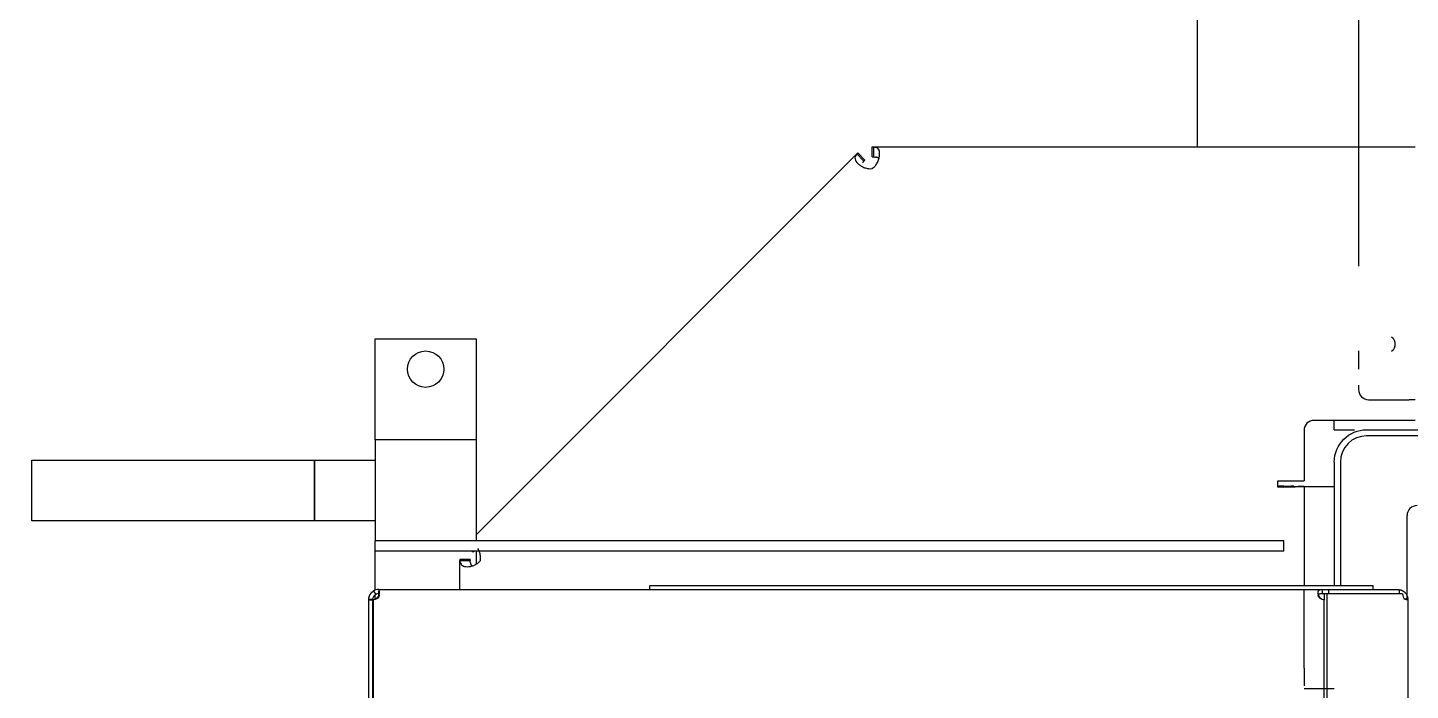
# Model space of a CAD drawing. Header units: millimetres. Extents: x 10462777 to 22643323, y 453826 to 1389191.
# Drawn here: x 11299086 to 11299771, y 584610 to 584938 of the extents above; entities that cross this region are included whole.
import ezdxf

# ---------------------------------------------------------------- set-up
doc = ezdxf.new("R2010")
doc.units = ezdxf.units.MM
doc.header["$LTSCALE"] = 200
doc.header["$MEASUREMENT"] = 0
for name, pattern in [('CENTER', [2, 1.25, -0.25, 0.25, -0.25]), ('CENTER2', [1.125, 0.75, -0.125, 0.125, -0.125]), ('PHANTOM', [2.5, 1.25, -0.25, 0.25, -0.25, 0.25, -0.25])]:
    doc.linetypes.add(name, pattern=pattern)
doc.layers.get('0').update_dxf_attribs({"linetype": 'CONTINUOUS'})
for name, color, linetype in [('1', 1, 'CENTER'), ('2', 2, 'CONTINUOUS'), ('DV1_DEFAULT', 7, 'CONTINUOUS')]:
    doc.layers.add(name, color=color, linetype=linetype)
doc.layers.add('LAYOUT', color=8, linetype='CONTINUOUS', lineweight=25)

# ---------------------------------------------------------------- blocks, each defined once
blk = doc.blocks.new('r710ic')
at = {"layer": 'DV1_DEFAULT', "color": 3, "linetype": 'CENTER2', "lineweight": 0}
blk.add_circle((272041.37, 104232.63), 367.64, dxfattribs=at)
at = {"layer": 'LAYOUT', "color": 3}
blk.add_circle((272041.37, 104232.63), 2050.12, dxfattribs=at)
blk = doc.blocks.new('A$C7DA30AB0')
at = {"layer": 'LAYOUT', "color": 6, "linetype": 'PHANTOM'}
blk.add_circle((3030.45, 3025.99, 0), 2693.02, dxfattribs=at)

msp = doc.modelspace()

# ---------------------------------------------------------------- linework, layer by layer
at = {"layer": '1', "color": 252, "linetype": 'Continuous'}
for p, q in [((11299257.86021, 584784.44316, 0), (11299307.86092, 584784.44316, 0)), ((11299257.86021, 584734.44089, 0), (11299257.86021, 584784.44316, 0)), ((11299307.86092, 584784.44316, 0), (11299307.86092, 584734.44089, 0)), ((11299257.86021, 584734.44245, 0), (11299257.86021, 584684.44174, 0)), ((11299307.86092, 584734.44245, 0), (11299257.86021, 584734.44245, 0)), ((11299307.86092, 584734.44245, 0), (11299307.86092, 584684.44174, 0)), ((11299087.8578, 584694.44188, 0), (11299087.8578, 584724.44231, 0)), ((11299087.8578, 584724.44231, 0), (11299227.85978, 584724.44231, 0)), ((11299087.8578, 584694.44188, 0), (11299087.8578, 584724.44231, 0)), ((11299227.85978, 584724.44231, 0), (11299227.85978, 584694.44188, 0)), ((11299227.85978, 584694.44188, 0), (11299227.85978, 584724.44231, 0)), ((11299227.85978, 584724.44231, 0), (11299257.86021, 584724.44231, 0)), ((11299257.86021, 584724.44231, 0), (11299257.86021, 584694.44188, 0)), ((11299227.85978, 584694.44188, 0), (11299087.8578, 584694.44188, 0)), ((11299257.86021, 584694.44188, 0), (11299227.85978, 584694.44188, 0)), ((11299257.86021, 584679.44167, 0), (11299257.86021, 584684.44174, 0)), ((11299707.8666, 584684.44174, 0), (11299257.86021, 584684.44174, 0)), ((11299307.86092, 584684.44174, 0), (11299257.86021, 584684.44174, 0)), ((11299707.8666, 584679.44167, 0), (11299707.8666, 584684.44174, 0)), ((11299707.8666, 584679.44167, 0), (11299257.86021, 584679.44167, 0)), ((11299257.86021, 584660.0539, 0), (11299257.86021, 584679.44167, 0)), ((11299307.86092, 584679.44167, 0), (11299307.86092, 584672.92361, 0)), ((11299257.86021, 584655.49289, 0), (11299257.86021, 584657.75464, 0))]:
    msp.add_line(p, q, dxfattribs=at)
msp.add_circle((11299282.86057, 584769.44295, 0), 9.00013, dxfattribs=at)
at = {"layer": '2', "color": 252, "linetype": 'Continuous'}
for p, q in [((11299664.86599, 585754.33444, 0), (11299664.86599, 584879.44701, 0)), ((11299744.86713, 585434.32989, 0), (11299744.86713, 584820.45086, 0)), ((11299744.86713, 584778.45261, 0), (11299744.86713, 584769.44545, 0)), ((11299744.86713, 584761.4508, 0), (11299744.86713, 584759.32031, 0)), ((11299749.8672, 584754.32023, 0), (11299769.86748, 584754.32023, 0)), ((11299772.86753, 584754.32023, 0), (11299769.86748, 584754.32023, 0)), ((11299732.86696, 584739.44252, 0), (11299732.86696, 584744.10806, 0)), ((11299732.86696, 584739.44252, 0), (11299742.8671, 584739.44252, 0)), ((11299748.86718, 584739.44252, 0), (11299897.87674, 584739.44252, 0)), ((11299897.87674, 584736.44248, 0), (11299748.86718, 584736.44248, 0)), ((11299732.86696, 584723.4423, 0), (11299732.86696, 584662.41618, 0)), ((11299735.867, 584723.4423, 0), (11299735.867, 584662.41521, 0)), ((11299717.86674, 584711.44212, 0), (11299732.86696, 584711.44212, 0)), ((11299717.86674, 584711.44212, 0), (11299717.86674, 584701.44198, 0)), ((11299717.86674, 584701.44198, 0), (11299717.86674, 584662.41643, 0)), ((11299768.86747, 584655.84759, 0), (11299768.86747, 584696.94192, 0)), ((11299259.73479, 584660.41684, 0), (11299727.00843, 584660.41684, 0)), ((11299259.73479, 584660.41684, 0), (11299259.73479, 584659.6504, 0)), ((11299393.86214, 584660.41684, 0), (11299393.86214, 584662.41687, 0)), ((11299393.86214, 584662.41687, 0), (11299396.20532, 584662.41687, 0)), ((11299396.20532, 584662.41687, 0), (11299421.51939, 584662.41687, 0)), ((11299421.51939, 584662.41687, 0), (11299427.17632, 584662.41687, 0)), ((11299427.17632, 584662.41687, 0), (11299718.55305, 584662.41687, 0)), ((11299717.86674, 584621.44085, 0), (11299717.86674, 584660.4664, 0)), ((11299718.55305, 584662.41687, 0), (11299724.20998, 584662.41687, 0)), ((11299724.20998, 584662.41687, 0), (11299749.52405, 584662.41687, 0)), ((11299727.00843, 584658.41681, 0), (11299727.00843, 584660.41684, 0)), ((11299727.00843, 584660.41684, 0), (11299729.98824, 584660.41684, 0)), ((11299729.98824, 584660.41684, 0), (11299729.98824, 584658.41681, 0)), ((11299729.98824, 584660.41684, 0), (11299764.99609, 584660.41684, 0)), ((11299749.52405, 584662.41687, 0), (11299751.86723, 584662.41687, 0)), ((11299751.86723, 584662.41687, 0), (11299751.86723, 584660.41684, 0)), ((11299764.99609, 584660.41684, 0), (11299764.99609, 584658.41681, 0)), ((11299256.73475, 584655.41677, 0), (11299254.73472, 584655.41677, 0)), ((11299254.73472, 584655.30176, 0), (11299254.73472, 584655.41677, 0)), ((11299254.73472, 584475.28877, 0), (11299254.73472, 584655.30176, 0)), ((11299254.73472, 584655.30176, 0), (11299256.73475, 584655.30176, 0)), ((11299256.73475, 584655.30176, 0), (11299256.73475, 584655.41677, 0)), ((11299256.73475, 584475.28877, 0), (11299256.73475, 584655.30176, 0)), ((11299256.8602, 584655.30176, 0), (11299256.8602, 584455.28849, 0)), ((11299257.06906, 584659.64697, 0), (11299258.13537, 584657.95487, 0)), ((11299259.73479, 584657.95695, 0), (11299259.73479, 584659.6504, 0)), ((11299727.00843, 584658.41681, 0), (11299729.98824, 584658.41681, 0)), ((11299729.19621, 584658.29137, 0), (11299727.78198, 584658.29137, 0)), ((11299727.78198, 584658.29137, 0), (11299727.78198, 584655.29043, 0)), ((11299727.86689, 584502.04113, 0), (11299727.86689, 584655.29133, 0)), ((11299766.6734, 584658.29137, 0), (11299729.19621, 584658.29137, 0)), ((11299729.19621, 584658.29137, 0), (11299729.19621, 584502.04081, 0)), ((11299729.98824, 584658.41681, 0), (11299764.99609, 584658.41681, 0)), ((11299732.86696, 584658.41487, 0), (11299732.86696, 584658.29112, 0)), ((11299735.867, 584658.41268, 0), (11299735.867, 584658.28799, 0)), ((11299769.24292, 584655.41677, 0), (11299769.18052, 584655.41677, 0)), ((11299769.24292, 584655.41677, 0), (11299769.24292, 584444.53833, 0)), ((11299717.86674, 584621.44085, 0), (11299717.86674, 584612.78055, 0)), ((11299717.86674, 584611.4407, 0), (11299732.86696, 584611.4407, 0))]:
    msp.add_line(p, q, dxfattribs=at)
at = {"layer": '2', "color": 203, "linetype": 'Continuous'}
for p, q in [((11299504.06406, 584874.44444, 0), (11299504.06406, 584879.44451, 0)), ((11299504.06406, 584879.44451, 0), (11299504.82628, 584879.44451, 0)), ((11299504.82628, 584879.44451, 0), (11299772.86654, 584879.44451, 0)), ((11299504.82628, 584874.44444, 0), (11299504.82628, 584879.44451, 0)), ((11299307.86168, 584687.44255, 0), (11299496.40341, 584875.98427, 0)), ((11299496.40341, 584875.98427, 0), (11299496.89351, 584876.47437, 0)), ((11299499.93899, 584872.44869, 0), (11299496.40341, 584875.98427, 0)), ((11299500.42909, 584872.93879, 0), (11299496.89351, 584876.47437, 0)), ((11299499.93899, 584872.44869, 0), (11299500.42909, 584872.93879, 0)), ((11299504.06406, 584874.44444, 0), (11299504.82628, 584874.44444, 0)), ((11299772.86721, 584744.10799, 0), (11299722.86682, 584744.10799, 0)), ((11299717.86674, 584739.12009, 0), (11299717.86674, 584714.10025, 0)), ((11299704.86656, 584714.10025, 0), (11299717.86674, 584714.10025, 0)), ((11299704.86656, 584711.10752, 0), (11299704.86656, 584714.10025, 0)), ((11299707.8666, 584711.4563, 0), (11299704.86656, 584711.4563, 0)), ((11299707.8666, 584711.10752, 0), (11299704.86656, 584711.10752, 0)), ((11299711.40219, 584711.55846, 0), (11299714.93777, 584711.31183, 0)), ((11299712.86667, 584711.44212, 0), (11299717.86674, 584711.44212, 0)), ((11299304.86088, 584675.24126, 0), (11299299.86081, 584675.24126, 0)), ((11299299.86081, 584675.24126, 0), (11299299.86081, 584674.68283, 0)), ((11299299.86081, 584660.41604, 0), (11299299.86081, 584674.68283, 0)), ((11299299.86081, 584674.68283, 0), (11299304.86088, 584674.68283, 0)), ((11299304.86088, 584675.24126, 0), (11299304.86088, 584674.68283, 0)), ((11299306.36653, 584678.87623, 0), (11299305.80106, 584679.4417, 0)), ((11299306.863, 584679.37269, 0), (11299306.36653, 584678.87623, 0)), ((11299306.863, 584679.37269, 0), (11299306.794, 584679.44169, 0))]:
    msp.add_line(p, q, dxfattribs=at)
at = {"layer": '2', "color": 252, "linetype": 'Continuous', "extrusion": (0, 0, -1)}
for centre, radius, start, end in [((-11299757.86731, 584781.82062, 0), 5.00007, 132.49129384, 227.50872381), ((-11299748.86718, 584723.4423, 0), 16.00023, 0, 90), ((-11299256.8602, 584658.29137, 0), 2.98961, 254.05591275, 270), ((-11299727.86689, 584658.29137, 0), 3.00004, 270, 286.62741682)]:
    msp.add_arc(centre, radius, start, end, dxfattribs=at)
at = {"layer": '2', "color": 252, "linetype": 'Continuous'}
for centre, radius, start, end in [((11299749.8672, 584759.32031, 0), 5.00007, 180, 270), ((11299748.86718, 584723.4423, 0), 13.00018, 90, 180), ((11299773.86754, 584696.94192, 0), 5.00007, 90, 180), ((11299259.73479, 584655.41677, 0), 5.00007, 90, 122.21783719), ((11299259.73479, 584655.41677, 0), 3.00004, 90, 122.21796788), ((11299764.24285, 584655.41677, 0), 5.00007, 0, 3.79487182)]:
    msp.add_arc(centre, radius, start, end, dxfattribs=at)
at = {"layer": '2', "color": 203, "linetype": 'Continuous'}
for centre, major_axis, ratio, end_param in [((11299722.86682, 584739.12009, 0), (-5.00007, 0), 0.99756405, 6.283185307), ((11299707.8666, 584711.80509, 0), (5.00007, 0), 0.069756474, 5.497787144), ((11299707.8666, 584711.80509, 0), (10.00014, 0), 0.069756474, 5.497787144)]:
    msp.add_ellipse(centre, major_axis=major_axis, ratio=ratio, start_param=4.71238898, end_param=end_param, dxfattribs=at)
at = {"layer": '2', "color": 252, "linetype": 'Continuous'}
msp.add_ellipse((11299768.79475, 584658.29137, 0), major_axis=(0, -3.00004), ratio=0.707106781, start_param=4.71238898, end_param=5.783564331, dxfattribs=at)
at = {"layer": '2', "color": 203, "linetype": 'Continuous'}
for points, knots in [([(11299504.00587, 584868.7468, 0), (11299504.45678, 584869.00818, 0), (11299504.88522, 584869.35811, 0), (11299505.67181, 584870.20521, 0), (11299506.03003, 584870.70267, 0), (11299506.65142, 584871.80162, 0), (11299506.91426, 584872.40233, 0), (11299507.33101, 584873.63167, 0), (11299507.48493, 584874.25975, 0), (11299507.67064, 584875.46316, 0), (11299507.70234, 584876.03705, 0), (11299507.64522, 584877.06181, 0), (11299507.55641, 584877.51222, 0), (11299507.26008, 584878.25695, 0), (11299507.05272, 584878.55114, 0), (11299506.53599, 584878.99521, 0), (11299506.22648, 584879.1456, 0), (11299505.87442, 584879.24486, 0)], [0, 0, 0, 0, 0.125, 0.125, 0.25, 0.25, 0.375, 0.375, 0.5, 0.5, 0.625, 0.625, 0.75, 0.75, 0.875, 0.875, 1, 1, 1, 1]), ([(11299504.82628, 584879.44451, 0), (11299504.8548, 584879.44404, 0), (11299504.91158, 584879.4431, 0), (11299505.00273, 584879.43571, 0), (11299505.09772, 584879.42426, 0), (11299505.1969, 584879.40861, 0), (11299505.30855, 584879.38756, 0), (11299505.43388, 584879.3603, 0), (11299505.57446, 584879.32609, 0), (11299505.72024, 584879.2879, 0), (11299505.82327, 584879.25914, 0), (11299505.87442, 584879.24486, 0)], [0, 0, 0, 0, 0.104441729, 0.207975473, 0.310567061, 0.412184887, 0.512800033, 0.637115867, 0.759778631, 0.880749945, 1, 1, 1, 1]), ([(11299495.7686, 584874.98691, 0), (11299495.606, 584874.66565, 0), (11299495.50576, 584874.33549, 0), (11299495.46466, 584873.64671, 0), (11299495.52397, 584873.28777, 0), (11299495.81853, 584872.54801, 0), (11299496.05377, 584872.16743, 0), (11299496.68218, 584871.40904, 0), (11299497.07509, 584871.03153, 0), (11299497.97938, 584870.32319, 0), (11299498.48992, 584869.99312, 0), (11299499.57175, 584869.4218, 0), (11299500.14271, 584869.18085, 0), (11299501.28994, 584868.82566, 0), (11299501.86554, 584868.71168, 0), (11299502.97553, 584868.62357, 0), (11299503.5101, 584868.64933, 0), (11299504.00582, 584868.74678, 0)], [0, 0, 0, 0, 0.125, 0.125, 0.25, 0.25, 0.375, 0.375, 0.5, 0.5, 0.625, 0.625, 0.75, 0.75, 0.875, 0.875, 1, 1, 1, 1]), ([(11299499.93899, 584872.44869, 0), (11299499.91351, 584872.42253, 0), (11299499.86226, 584872.36993, 0), (11299499.78302, 584872.28028, 0), (11299499.70142, 584872.18276, 0), (11299499.61724, 584872.07696, 0), (11299499.53041, 584871.96354, 0), (11299499.44077, 584871.84277, 0), (11299499.34839, 584871.7155, 0), (11299499.2848, 584871.62617, 0), (11299499.25283, 584871.58125, 0)], [0, 0, 0, 0, 0.120189808, 0.241676037, 0.364510549, 0.488734317, 0.614378938, 0.741465261, 0.870005109, 1, 1, 1, 1]), ([(11299507.32426, 584873.75952, 0), (11299507.29768, 584873.78671, 0), (11299507.20954, 584873.86917, 0), (11299507.03886, 584873.99139, 0), (11299506.79705, 584874.11405, 0), (11299506.52096, 584874.21277, 0), (11299506.21412, 584874.29094, 0), (11299505.98855, 584874.32658, 0), (11299505.87442, 584874.34462, 0)], [0, 0, 0, 0, 0.08121417, 0.256583617, 0.43591893, 0.619497368, 0.807490775, 1, 1, 1, 1]), ([(11299712.86667, 584711.44212, 0), (11299712.86667, 584711.44954, 0), (11299712.83444, 584711.45696, 0), (11299712.70675, 584711.47268, 0), (11299712.6113, 584711.48098, 0), (11299712.36083, 584711.49929, 0), (11299712.20582, 584711.50931, 0), (11299711.8422, 584711.53184, 0), (11299711.63359, 584711.54436, 0), (11299711.40219, 584711.55846, 0)], [0, 0, 0, 0, 0.25, 0.25, 0.5, 0.5, 0.75, 0.75, 1, 1, 1, 1]), ([(11299717.86674, 584711.44212, 0), (11299717.86674, 584711.41131, 0), (11299717.60647, 584711.38053, 0), (11299716.60459, 584711.33279, 0), (11299715.86338, 584711.3159, 0), (11299714.93777, 584711.31183, 0)], [0, 0, 0, 0, 0.5, 0.5, 1, 1, 1, 1]), ([(11299300.17666, 584673.46392, 0), (11299300.15852, 584673.51294, 0), (11299300.12199, 584673.6116, 0), (11299300.07208, 584673.75201, 0), (11299300.02594, 584673.8879, 0), (11299299.98447, 584674.01848, 0), (11299299.94501, 584674.15436, 0), (11299299.90988, 584674.29344, 0), (11299299.8822, 584674.43313, 0), (11299299.86423, 584674.56435, 0), (11299299.86195, 584674.6432, 0), (11299299.86081, 584674.68283, 0)], [0, 0, 0, 0, 0.094951981, 0.191134384, 0.288514555, 0.387054793, 0.486712613, 0.612782129, 0.74042611, 0.869537385, 1, 1, 1, 1]), ([(11299300.17666, 584673.46392, 0), (11299300.29617, 584673.14319, 0), (11299300.46261, 584672.85684, 0), (11299300.91418, 584672.36839, 0), (11299301.19957, 584672.1662, 0), (11299301.8929, 584671.86107, 0), (11299302.30065, 584671.75828, 0), (11299303.21231, 584671.65696, 0), (11299303.71592, 584671.65845, 0), (11299304.76963, 584671.76902, 0), (11299305.31884, 584671.87805, 0), (11299306.40391, 584672.19452, 0), (11299306.93941, 584672.40195, 0), (11299307.93955, 584672.9044, 0), (11299308.40361, 584673.19919, 0), (11299309.22167, 584673.85557, 0), (11299309.5758, 584674.21721, 0), (11299309.86097, 584674.60193, 0)], [0, 0, 0, 0, 0.125, 0.125, 0.25, 0.25, 0.375, 0.375, 0.5, 0.5, 0.625, 0.625, 0.75, 0.75, 0.875, 0.875, 1, 1, 1, 1]), ([(11299305.0188, 584673.55089, 0), (11299304.97285, 584673.7851, 0), (11299304.93309, 584673.99876, 0), (11299304.87707, 584674.37813, 0), (11299304.86088, 584674.54382, 0), (11299304.86088, 584674.68283, 0)], [0, 0, 0, 0, 0.5, 0.5, 1, 1, 1, 1]), ([(11299309.86097, 584674.60193, 0), (11299310.01835, 584675.09408, 0), (11299310.09448, 584675.63771, 0), (11299310.08833, 584676.78779, 0), (11299310.00588, 584677.39453, 0), (11299309.69683, 584678.62179, 0), (11299309.4706, 584679.24146, 0), (11299309.0702, 584680.10688, 0), (11299308.93419, 584680.37343, 0), (11299308.79048, 584680.63096, 0)], [0, 0, 0, 0, 0.289109822, 0.289109822, 0.578221036, 0.578221036, 0.86733225, 0.86733225, 1, 1, 1, 1]), ([(11299305.0188, 584673.55089, 0), (11299305.03064, 584673.49377, 0), (11299305.05415, 584673.38024, 0), (11299305.09644, 584673.21844, 0), (11299305.144, 584673.06463, 0), (11299305.19759, 584672.91957, 0), (11299305.25731, 584672.78339, 0), (11299305.32337, 584672.65641, 0), (11299305.39593, 584672.53888, 0), (11299305.47509, 584672.43108, 0), (11299305.5609, 584672.33328, 0), (11299305.65336, 584672.24577, 0), (11299305.75245, 584672.16882, 0), (11299305.85699, 584672.10328, 0), (11299305.93061, 584672.0667, 0), (11299305.96781, 584672.05042, 0)], [0, 0, 0, 0, 0.082607341, 0.164173982, 0.244720035, 0.324268878, 0.402848165, 0.480490898, 0.557236539, 0.633132161, 0.708233621, 0.782606741, 0.856326051, 0.929468333, 1, 1, 1, 1])]:
    msp.add_open_spline(points, degree=3, knots=knots, dxfattribs=at)
for points, degree in [([(11299496.40341, 584875.98427, 0), (11299496.18693, 584875.76779, 0), (11299495.98575, 584875.41593, 0), (11299495.7686, 584874.98691, 0)], 3), ([(11299504.82628, 584874.44444, 0), (11299505.10803, 584874.44444, 0), (11299505.46214, 584874.40274, 0), (11299505.87442, 584874.34462, 0)], 3), ([(11299504.0059, 584869.0956, 0), (11299504.0059, 584868.74682, 0)], 1), ([(11299309.86096, 584674.95072, 0), (11299309.86096, 584674.83445, 0), (11299309.86096, 584674.71818, 0), (11299309.86096, 584674.60191, 0)], 3)]:
    msp.add_open_spline(points, degree=degree, dxfattribs=at)
at = {"layer": '2', "color": 252, "linetype": 'Continuous'}
for points, knots in [([(11299727.00843, 584655.41677, 0), (11299726.96134, 584655.43703, 0), (11299726.86656, 584655.4778, 0), (11299726.72874, 584655.55063, 0), (11299726.59346, 584655.632, 0), (11299726.46136, 584655.72246, 0), (11299726.33263, 584655.82144, 0), (11299726.20758, 584655.92865, 0), (11299726.08651, 584656.04369, 0), (11299725.96968, 584656.16618, 0), (11299725.8574, 584656.29568, 0), (11299725.74995, 584656.43174, 0), (11299725.64762, 584656.57386, 0), (11299725.5507, 584656.72152, 0), (11299725.4595, 584656.87416, 0), (11299725.37433, 584657.0311, 0), (11299725.29533, 584657.19153, 0), (11299725.22262, 584657.35464, 0), (11299725.1563, 584657.51959, 0), (11299725.09649, 584657.68558, 0), (11299725.0433, 584657.85176, 0), (11299724.99684, 584658.01731, 0), (11299724.95722, 584658.18142, 0), (11299724.92454, 584658.34327, 0), (11299724.89893, 584658.50211, 0), (11299724.8805, 584658.65719, 0), (11299724.86934, 584658.80782, 0), (11299724.86279, 584659.06196, 0), (11299724.89295, 584659.39323, 0), (11299725.00694, 584659.74736, 0), (11299725.19189, 584660.01851, 0), (11299725.41026, 584660.18284, 0), (11299725.62945, 584660.2787, 0), (11299725.8222, 584660.33424, 0), (11299726.03193, 584660.37244, 0), (11299726.25676, 584660.39666, 0), (11299726.49523, 584660.41012, 0), (11299726.74427, 584660.41616, 0), (11299726.9211, 584660.41662, 0), (11299727.00843, 584660.41684, 0)], [0, 0, 0, 0, 0.016273195, 0.032747874, 0.049445238, 0.066382158, 0.083571676, 0.101023497, 0.11874448, 0.136739093, 0.155009856, 0.173557743, 0.192382561, 0.211483309, 0.230858496, 0.250496802, 0.270380139, 0.2904947, 0.310824401, 0.331351302, 0.352056006, 0.372918011, 0.393916049, 0.415028397, 0.436233176, 0.457508641, 0.478833466, 0.500187025, 0.569368164, 0.63774708, 0.704585482, 0.769214304, 0.804968349, 0.839772067, 0.873620688, 0.906522163, 0.938505647, 0.96963113, 1, 1, 1, 1]), ([(11299765.55744, 584660.24094, 0), (11299765.56589, 584660.23863, 0), (11299765.60012, 584660.22921, 0), (11299765.66066, 584660.21185, 0), (11299765.7396, 584660.1878, 0), (11299765.81962, 584660.16197, 0), (11299765.90058, 584660.1343, 0), (11299765.9824, 584660.10476, 0), (11299766.06496, 584660.0733, 0), (11299766.14815, 584660.03989, 0), (11299766.23187, 584660.0045, 0), (11299766.316, 584659.96711, 0), (11299766.40045, 584659.92769, 0), (11299766.48508, 584659.88623, 0), (11299766.56981, 584659.84272, 0), (11299766.65451, 584659.79715, 0), (11299766.73907, 584659.74952, 0), (11299766.8234, 584659.69984, 0), (11299766.90737, 584659.64812, 0), (11299766.99089, 584659.59437, 0), (11299767.07384, 584659.53861, 0), (11299767.15612, 584659.48087, 0), (11299767.23763, 584659.42119, 0), (11299767.31828, 584659.3596, 0), (11299767.39796, 584659.29613, 0), (11299767.47658, 584659.23085, 0), (11299767.55405, 584659.16379, 0), (11299767.63028, 584659.09502, 0), (11299767.70519, 584659.0246, 0), (11299767.90982, 584658.82415, 0), (11299768.21932, 584658.47108, 0), (11299768.57344, 584657.9419, 0), (11299768.84458, 584657.40138, 0), (11299768.99231, 584656.99377, 0), (11299769.06931, 584656.72579, 0), (11299769.10594, 584656.58211, 0), (11299769.13699, 584656.44364, 0), (11299769.16292, 584656.31085, 0), (11299769.1842, 584656.18421, 0), (11299769.20131, 584656.06409, 0), (11299769.21468, 584655.95106, 0), (11299769.22498, 584655.84487, 0), (11299769.22964, 584655.77993, 0), (11299769.23195, 584655.7477, 0)], [0, 0, 0, 0, 0.004527019, 0.018310927, 0.032193162, 0.046168147, 0.060233107, 0.074385716, 0.088623401, 0.102943367, 0.117342614, 0.131817963, 0.146366069, 0.160983446, 0.175666482, 0.190411455, 0.205214551, 0.220071878, 0.234979487, 0.249933379, 0.264929524, 0.279963875, 0.295032384, 0.310131009, 0.325255737, 0.340402588, 0.355567637, 0.370747023, 0.385936963, 0.401133768, 0.497679427, 0.593105542, 0.686381796, 0.776574472, 0.802849364, 0.828762809, 0.854312881, 0.879498238, 0.90431851, 0.928774724, 0.952869758, 0.976608825, 1, 1, 1, 1]), ([(11299254.73472, 584655.41677, 0), (11299254.73474, 584655.42651, 0), (11299254.73477, 584655.44605, 0), (11299254.73507, 584655.4785, 0), (11299254.73561, 584655.51329, 0), (11299254.73647, 584655.55062, 0), (11299254.73768, 584655.59037, 0), (11299254.73932, 584655.63253, 0), (11299254.74143, 584655.67705, 0), (11299254.74409, 584655.72388, 0), (11299254.74734, 584655.77297, 0), (11299254.75127, 584655.8243, 0), (11299254.75592, 584655.87779, 0), (11299254.76138, 584655.93341, 0), (11299254.7677, 584655.99111, 0), (11299254.77496, 584656.05083, 0), (11299254.78323, 584656.11251, 0), (11299254.79257, 584656.1761, 0), (11299254.80306, 584656.24155, 0), (11299254.81477, 584656.30879, 0), (11299254.82777, 584656.37775, 0), (11299254.84212, 584656.44838, 0), (11299254.8579, 584656.5206, 0), (11299254.87517, 584656.59435, 0), (11299254.894, 584656.66955, 0), (11299254.91446, 584656.74613, 0), (11299254.93661, 584656.82402, 0), (11299254.96051, 584656.90311, 0), (11299254.98621, 584656.98332, 0), (11299255.01376, 584657.06452, 0), (11299255.04321, 584657.1466, 0), (11299255.07458, 584657.22945, 0), (11299255.10793, 584657.31297, 0), (11299255.14327, 584657.39704, 0), (11299255.18064, 584657.48155, 0), (11299255.22006, 584657.56639, 0), (11299255.26155, 584657.65145, 0), (11299255.30511, 584657.73661, 0), (11299255.35075, 584657.82176, 0), (11299255.39847, 584657.9068, 0), (11299255.44828, 584657.9916, 0), (11299255.50015, 584658.07606, 0), (11299255.55407, 584658.16006, 0), (11299255.61003, 584658.24351, 0), (11299255.668, 584658.32629, 0), (11299255.72793, 584658.4083, 0), (11299255.78981, 584658.48944, 0), (11299255.85357, 584658.5696, 0), (11299255.91919, 584658.6487, 0), (11299255.98659, 584658.72664, 0), (11299256.05573, 584658.80333, 0), (11299256.12655, 584658.87868, 0), (11299256.21874, 584658.97281, 0), (11299256.334, 584659.08381, 0), (11299256.47413, 584659.20893, 0), (11299256.6182, 584659.32821, 0), (11299256.7657, 584659.44118, 0), (11299256.91583, 584659.54815, 0), (11299257.01806, 584659.61408, 0), (11299257.06906, 584659.64697, 0)], [0, 0, 0, 0, 0.013358824, 0.026795703, 0.040316197, 0.053925325, 0.067627591, 0.081427016, 0.095327158, 0.10933115, 0.12344172, 0.137661227, 0.151991684, 0.166434787, 0.180991943, 0.195664294, 0.210452744, 0.225357982, 0.240380509, 0.255520656, 0.27077861, 0.286154433, 0.301648085, 0.31725944, 0.332988307, 0.348834449, 0.364797598, 0.380876542, 0.397064672, 0.413358755, 0.429756092, 0.446253687, 0.462848273, 0.479536339, 0.496314157, 0.5131778, 0.530123168, 0.547146011, 0.564241946, 0.58140648, 0.598635027, 0.615922928, 0.633265468, 0.650657895, 0.668095434, 0.685573308, 0.703086752, 0.72063103, 0.738201451, 0.755793387, 0.773402287, 0.791023697, 0.808653272, 0.840733459, 0.872774783, 0.904750266, 0.936632008, 0.968391508, 1, 1, 1, 1]), ([(11299256.73475, 584655.41677, 0), (11299256.73475, 584655.48927, 0), (11299256.7369, 584655.60428, 0), (11299256.77033, 584655.90106, 0), (11299256.80208, 584656.08301, 0), (11299256.92401, 584656.48642, 0), (11299257.01483, 584656.70699, 0), (11299257.26619, 584657.13982, 0), (11299257.42681, 584657.35149, 0), (11299257.77331, 584657.69798, 0), (11299257.95153, 584657.83876, 0), (11299258.13538, 584657.95484, 0)], [0, 0, 0, 0, 0.205907787, 0.205907787, 0.411815574, 0.411815574, 0.61772336, 0.61772336, 0.823631147, 0.823631147, 1, 1, 1, 1]), ([(11299259.73479, 584659.6504, 0), (11299259.74757, 584659.61543, 0), (11299259.77318, 584659.54529, 0), (11299259.80249, 584659.43093, 0), (11299259.82526, 584659.3098, 0), (11299259.84078, 584659.18157, 0), (11299259.84923, 584659.04684, 0), (11299259.8505, 584658.90606, 0), (11299259.8446, 584658.75979, 0), (11299259.83148, 584658.60865, 0), (11299259.81113, 584658.45331, 0), (11299259.78364, 584658.2945, 0), (11299259.74913, 584658.13298, 0), (11299259.70771, 584657.9695, 0), (11299259.65948, 584657.80487, 0), (11299259.60454, 584657.63991, 0), (11299259.54301, 584657.47542, 0), (11299259.40951, 584657.15514, 0), (11299259.16494, 584656.69132, 0), (11299258.82305, 584656.24096, 0), (11299258.53364, 584655.9536, 0), (11299258.33371, 584655.78528, 0), (11299258.12451, 584655.63882, 0), (11299257.90814, 584655.51312, 0), (11299257.7565, 584655.44867, 0), (11299257.68144, 584655.41677, 0)], [0, 0, 0, 0, 0.033620315, 0.067414622, 0.101346982, 0.135380261, 0.169476614, 0.203597951, 0.237706404, 0.27176478, 0.305733907, 0.339576087, 0.37325686, 0.406741767, 0.439996824, 0.472989006, 0.505686771, 0.53806061, 0.663611964, 0.782429532, 0.828021088, 0.872496375, 0.915921525, 0.958384152, 1, 1, 1, 1]), ([(11299259.73479, 584657.95695, 0), (11299259.78854, 584657.8749, 0), (11299259.82358, 584657.7803, 0), (11299259.8556, 584657.56985, 0), (11299259.85259, 584657.45403, 0), (11299259.80791, 584657.20869, 0), (11299259.76625, 584657.07927, 0), (11299259.64659, 584656.81664, 0), (11299259.56858, 584656.68348, 0), (11299259.28349, 584656.29426, 0), (11299259.02549, 584656.04952, 0), (11299258.41248, 584655.65486, 0), (11299258.05767, 584655.50487, 0), (11299257.68144, 584655.41677, 0)], [0, 0, 0, 0, 0.125, 0.125, 0.25, 0.25, 0.375, 0.375, 0.5, 0.5, 0.75, 0.75, 1, 1, 1, 1]), ([(11299727.00843, 584655.41677, 0), (11299726.70169, 584655.49186, 0), (11299726.41047, 584655.60866, 0), (11299725.88582, 584655.90749, 0), (11299725.65237, 584656.0897, 0), (11299725.26983, 584656.49232, 0), (11299725.12126, 584656.71185, 0), (11299724.91977, 584657.14226, 0), (11299724.86684, 584657.35256, 0), (11299724.86684, 584657.72368, 0), (11299724.91977, 584657.88355, 0), (11299725.12126, 584658.13432, 0), (11299725.26983, 584658.22529, 0), (11299725.65237, 584658.34793, 0), (11299725.88582, 584658.38023, 0), (11299726.41047, 584658.41445, 0), (11299726.70169, 584658.41681, 0), (11299727.00843, 584658.41681, 0)], [0, 0, 0, 0, 0.125, 0.125, 0.25, 0.25, 0.375, 0.375, 0.5, 0.5, 0.625, 0.625, 0.75, 0.75, 0.875, 0.875, 1, 1, 1, 1]), ([(11299769.18052, 584655.41677, 0), (11299769.16956, 584655.40331, 0), (11299769.1476, 584655.37631, 0), (11299769.10465, 584655.345, 0), (11299769.05414, 584655.32031, 0), (11299768.99538, 584655.303, 0), (11299768.92866, 584655.29294, 0), (11299768.85413, 584655.29018, 0), (11299768.77208, 584655.29471, 0), (11299768.65333, 584655.31044, 0), (11299768.48838, 584655.3482, 0), (11299768.2919, 584655.41388, 0), (11299768.10865, 584655.48993, 0), (11299767.94647, 584655.56614, 0), (11299767.8342, 584655.62754, 0), (11299767.77843, 584655.65804, 0)], [0, 0, 0, 0, 0.062382394, 0.125105575, 0.188101911, 0.251302663, 0.314637801, 0.378035899, 0.441425327, 0.504734489, 0.630782521, 0.755674424, 0.838053141, 0.919539642, 1, 1, 1, 1])]:
    msp.add_open_spline(points, degree=3, knots=knots, dxfattribs=at)
msp.add_open_spline([(11299769.23195, 584655.7477, 0), (11299767.23631, 584655.61533, 0)], degree=1, dxfattribs=at)

# ---------------------------------------------------------------- block references
at = {"ltscale": 10}
msp.add_blockref('A$C7DA30AB0', (11294684.4077, 580408.4363, 0), dxfattribs=at)
at = {"layer": 'LAYOUT', "color": 2, "rotation": 270}
msp.add_blockref('r710ic', (11195875.24796, 856316.46559, 0), dxfattribs=at)

doc.saveas('drawing.dxf')
